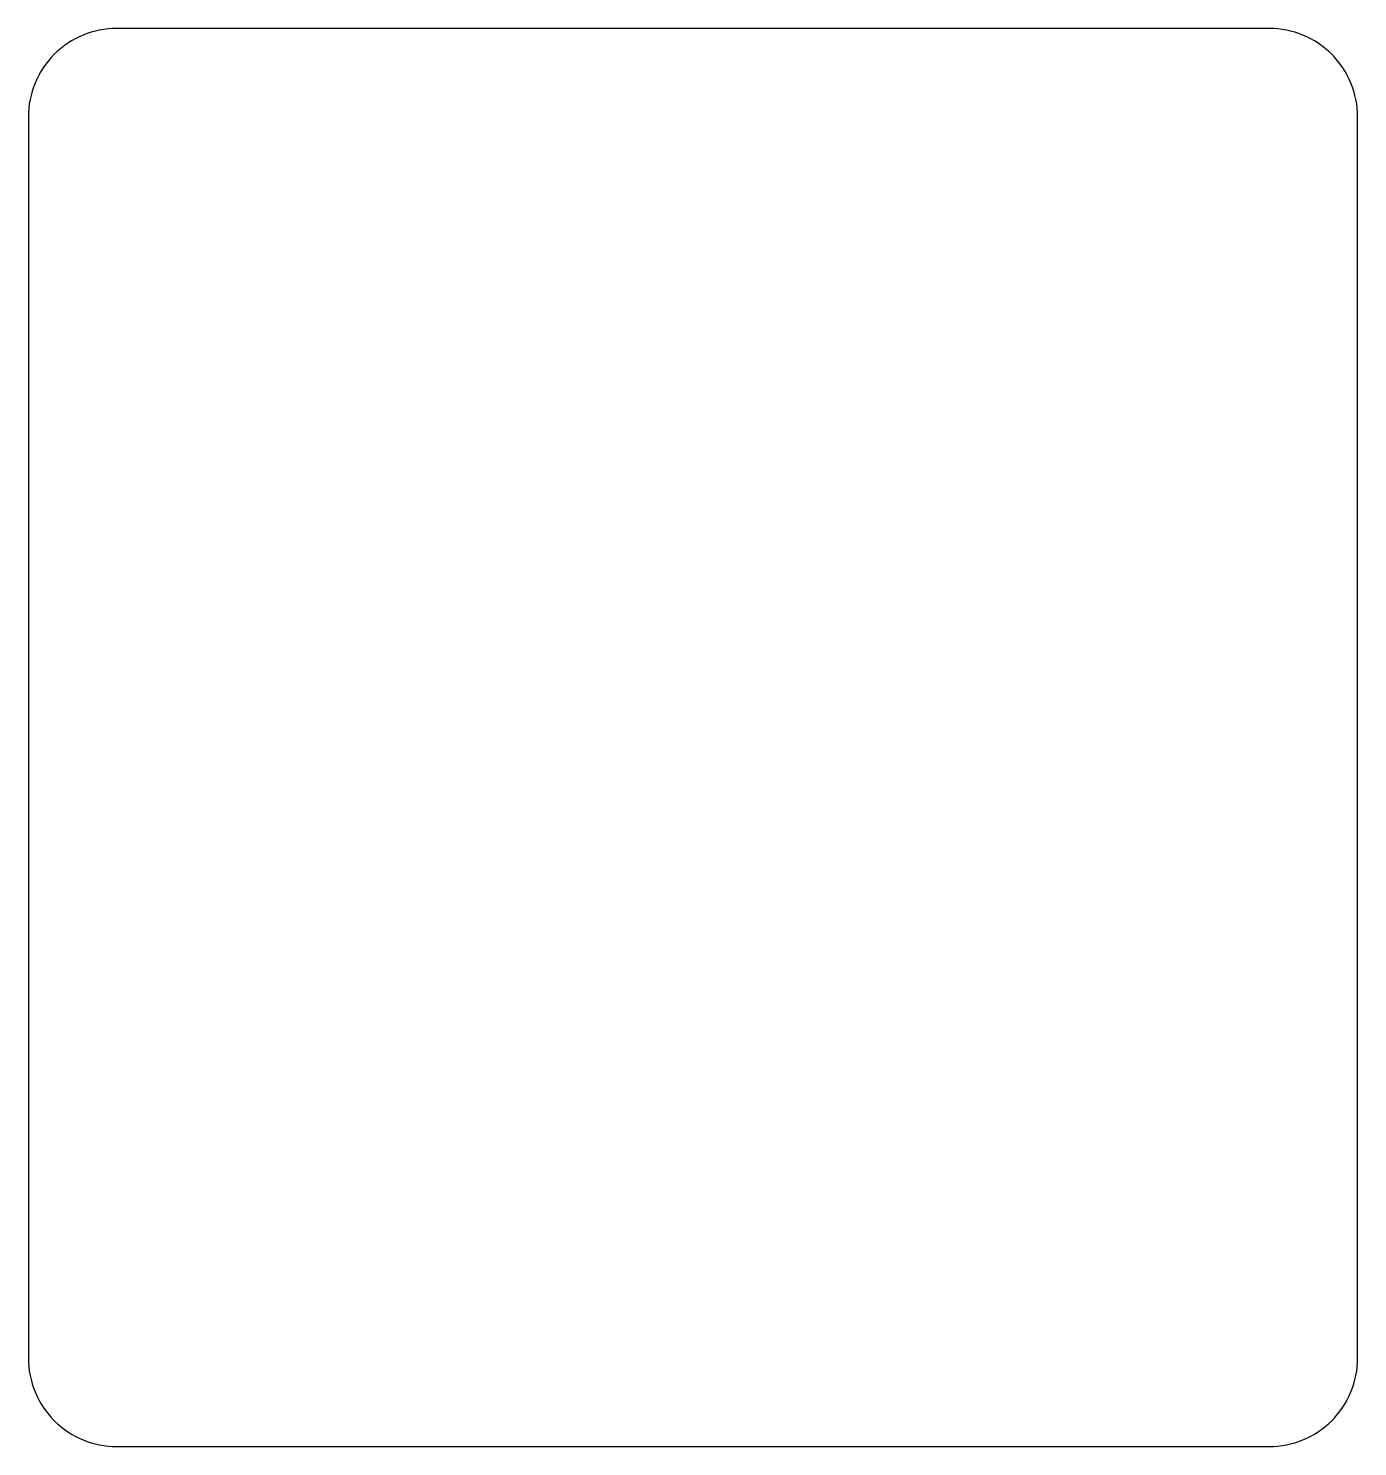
# Model space of a CAD drawing. Header units: inches. Extents: x -1.75 to 2, y -1.5 to 2.5.
import ezdxf

# ---------------------------------------------------------------- set-up
doc = ezdxf.new("R2010")
doc.units = ezdxf.units.IN
doc.layers.get('0').update_dxf_attribs({"linetype": 'CONTINUOUS'})

msp = doc.modelspace()

# ---------------------------------------------------------------- linework, layer by layer
msp.add_lwpolyline([(1.75, 2.5), (-1.5, 2.5, 0.414214), (-1.75, 2.25), (-1.75, -1.25, 0.414214), (-1.5, -1.5), (1.75, -1.5, 0.414214), (2, -1.25), (2, 2.25, 0.414214)], format="xyb", close=True)

doc.saveas('drawing.dxf')
